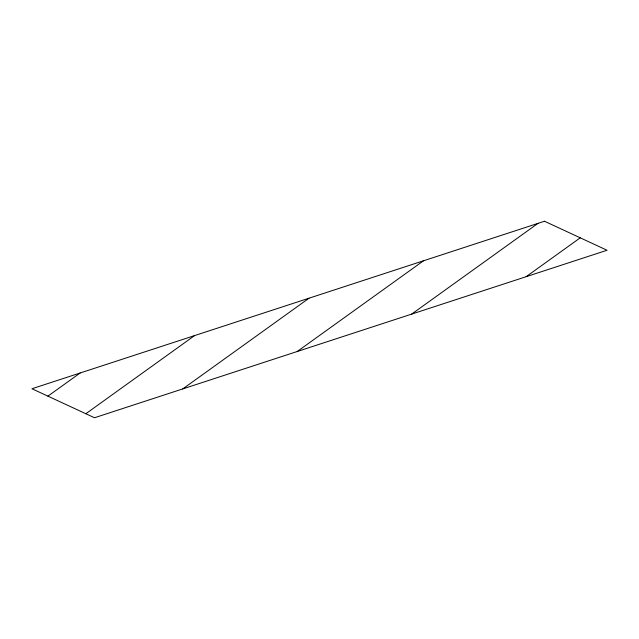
<?xml version="1.0" encoding="UTF-8"?>
<svg xmlns="http://www.w3.org/2000/svg" width="639" height="639" viewBox="0 0 639 639"><rect width="100%" height="100%" fill="white"/><g stroke="black" fill="none" stroke-linecap="round" stroke-linejoin="round"><path stroke-width="0.96" d="M47.917 396.148L80.155 372.992M85.826 413.737L194.599 335.587M182.77 388.911L309.052 298.189M297.215 351.506L423.505 260.784M411.668 314.108L537.958 223.378M526.121 276.703L580.244 237.82M544.5 221.246L31.95 388.744L94.5 417.754L607.05 250.256L544.5 221.246"/></g></svg>
